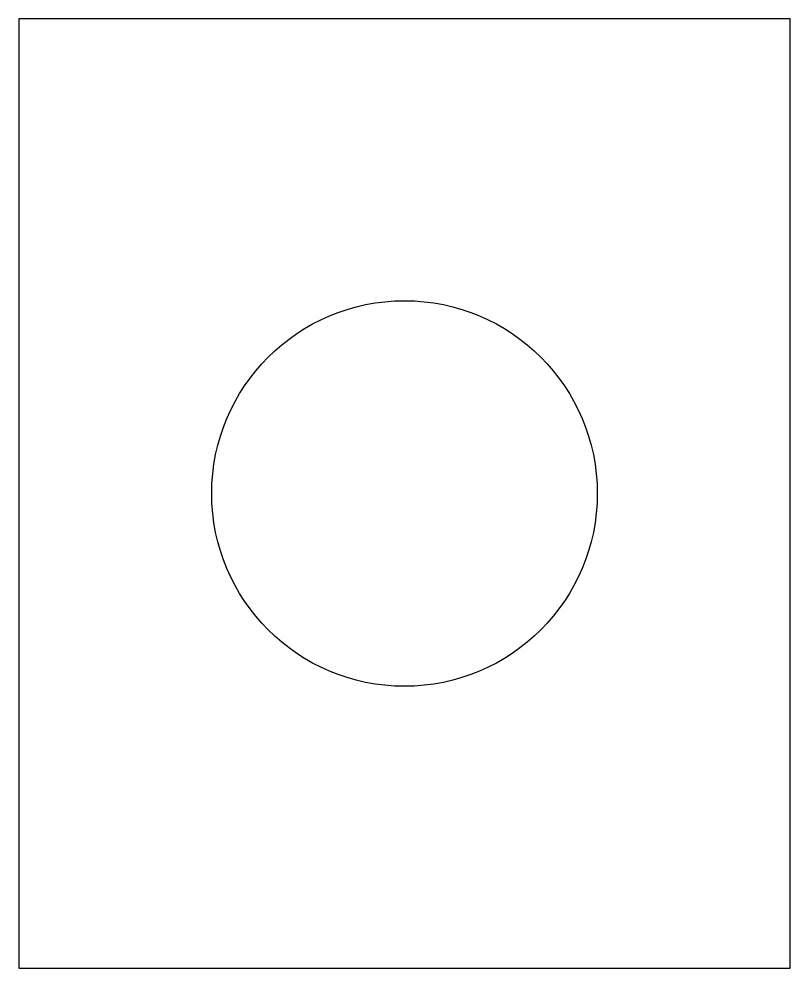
# Model space of a CAD drawing. Header units: metres. Extents: x 0 to 26, y 0 to 32.
import ezdxf

# ---------------------------------------------------------------- set-up
doc = ezdxf.new("R2010")
doc.units = ezdxf.units.M
doc.layers.add('孔', color=1, linetype='Continuous')
doc.layers.add('轮廓', color=7, linetype='Continuous')

msp = doc.modelspace()

# ---------------------------------------------------------------- linework, layer by layer
at = {"layer": '孔'}
msp.add_circle((13, 16), 6.5, dxfattribs=at)
at = {"layer": '轮廓'}
msp.add_lwpolyline([(0, 0), (26, 0), (26, 32), (0, 32)], close=True, dxfattribs=at)

doc.saveas('drawing.dxf')
